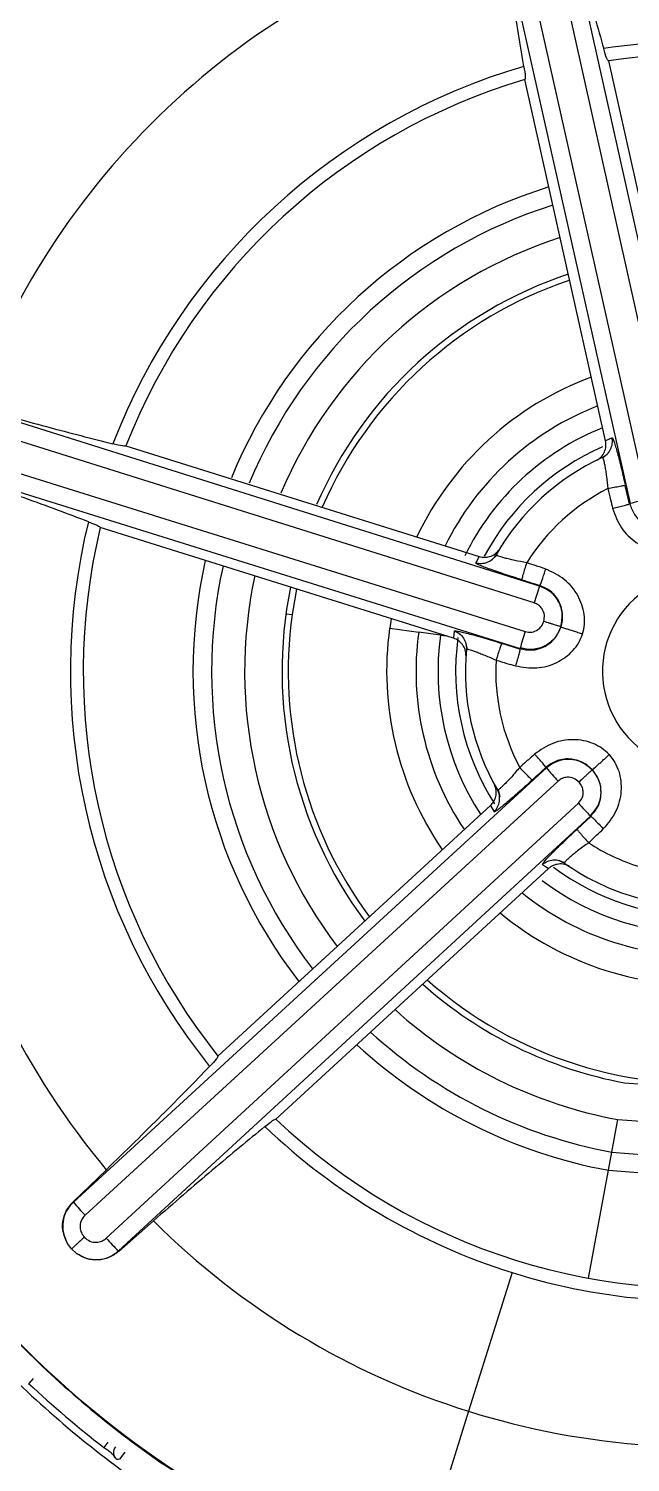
# Model space of a CAD drawing. Extents: x 526 to 610, y 679 to 808.
# Drawn here: x 560.032 to 560.435, y 755.808 to 756.769 of the extents above; entities that cross this region are included whole.
import ezdxf

# ---------------------------------------------------------------- set-up
doc = ezdxf.new("R2010")
doc.units = 0
doc.header["$MEASUREMENT"] = 0
doc.layers.add('1', color=4, linetype='Continuous')

# ---------------------------------------------------------------- blocks, each defined once
blk = doc.blocks.new('JETSETTER LX')
at = {"layer": '1', "color": 3, "linetype": 'Continuous', "lineweight": 25}
for p, q in [((34.22468, 59.99552), (34.31886, 59.57598)), ((34.33851, 59.58037), (34.2451, 60.00009)), ((34.35007, 59.58274), (34.25666, 60.00246)), ((34.21322, 59.99275), (34.3074, 59.5732)), ((34.29297, 59.86973), (34.34702, 59.62763)), ((34.29098, 59.61527), (34.23689, 59.85725)), ((34.24684, 59.51797), (33.83665, 59.64694)), ((34.24311, 59.50678), (33.83292, 59.63574)), ((33.82666, 59.61578), (34.23709, 59.48757)), ((33.96975, 59.61202), (34.20643, 59.53778)), ((34.29537, 59.61736), (34.29098, 59.61527)), ((33.82333, 59.60446), (34.23376, 59.47625)), ((34.29202, 59.60625), (34.28907, 59.6037)), ((34.30696, 59.5731), (34.30419, 59.58547)), ((34.30696, 59.5731), (34.3074, 59.5732)), ((34.18912, 59.48306), (33.95252, 59.55721)), ((34.20643, 59.53778), (34.20398, 59.53361)), ((34.21808, 59.53872), (34.21453, 59.53537)), ((34.08399, 59.51601), (34.08107, 59.49894)), ((34.24684, 59.51797), (34.24697, 59.5184)), ((34.07693, 59.49952), (34.08107, 59.49894)), ((34.14734, 59.49616), (34.14637, 59.48987)), ((34.14637, 59.48987), (34.16584, 59.48717)), ((34.18043, 59.48514), (34.16584, 59.48717)), ((34.18951, 59.48791), (34.18912, 59.48306)), ((34.18043, 59.48514), (34.18412, 59.48463)), ((34.19717, 59.48041), (34.19817, 59.47562)), ((34.23363, 59.47582), (34.22153, 59.4796)), ((34.23363, 59.47582), (34.23376, 59.47625)), ((34.25131, 59.39619), (33.93453, 59.10543)), ((34.25131, 59.39619), (34.25101, 59.39652)), ((34.25915, 59.38737), (33.94236, 59.09661)), ((34.21897, 59.38166), (34.22009, 59.37691)), ((33.95653, 59.08121), (34.27278, 59.37254)), ((34.03132, 59.20324), (34.21396, 59.3711)), ((34.21396, 59.3711), (34.21635, 59.36689)), ((33.96466, 59.07267), (34.28091, 59.364)), ((34.28122, 59.36367), (34.27189, 59.35509)), ((34.28122, 59.36367), (34.28091, 59.364)), ((34.25902, 59.3344), (34.26366, 59.33286)), ((34.26403, 59.3321), (34.2635, 59.33246)), ((34.25269, 59.32875), (34.07017, 59.16092)), ((34.24868, 59.33151), (34.25269, 59.32875)), ((34.29518, 59.13891), (34.2992, 59.1607)), ((34.29293, 59.12669), (34.29518, 59.13891)), ((33.93429, 59.10569), (33.9566, 59.12713)), ((34.27961, 59.05442), (34.29293, 59.12669)), ((33.93429, 59.10569), (33.93453, 59.10543)), ((33.98809, 59.09281), (33.9649, 59.07241)), ((33.93332, 59.07408), (33.93057, 59.07772)), ((33.93669, 59.07106), (33.93332, 59.07408)), ((33.96466, 59.07267), (33.9649, 59.07241)), ((34.22834, 59.05824), (34.19921, 58.96529)), ((33.90767, 58.98725), (33.90457, 58.98397)), ((34.19921, 58.96529), (34.16291, 58.84947)), ((33.95759, 58.9447), (33.95484, 58.94112)), ((33.96891, 58.93793), (33.9654, 58.93318))]:
    blk.add_line(p, q, dxfattribs=at)
at = {"layer": '1', "color": 3, "linetype": 'Continuous', "lineweight": 25, "flags": 128}
for points in [[(34.30374, 59.18532), (34.36635, 59.18092), (34.38628, 59.18248)], [(34.2992, 59.1607), (34.3674, 59.15591), (34.39176, 59.15792)], [(34.29518, 59.13891), (34.36344, 59.1336), (34.3966, 59.1362)], [(34.29293, 59.12669), (34.36378, 59.12118), (34.39932, 59.12402)], [(33.9654, 58.93318), (33.96442, 58.93307), (33.96366, 58.93298)]]:
    blk.add_lwpolyline(points, dxfattribs=at)
at = {"layer": '1', "color": 3, "linetype": 'Continuous', "lineweight": 25}
for centre, radius, start, end in [((34.35454, 59.46096), 1, 72.5994, 252.5994), ((34.35454, 59.46096), 0.99606, 76.13216, 166.13216), ((34.35454, 59.46096), 0.98949, 76.13216, 256.13216), ((34.35454, 59.46096), 0.97197, 76.13216, 256.13216), ((34.35454, 59.46096), 0.98949, 256.13216, 76.13216), ((34.35454, 59.46096), 1, 252.5994, 72.5994), ((34.35454, 59.46096), 0.97197, 256.13216, 76.13216), ((34.35454, 59.46096), 0.90393, 76.47583, 256.13216), ((34.35454, 59.46096), 0.90393, 256.47583, 76.13216), ((34.35454, 59.46096), 0.85236, 76.47582, 256.13216), ((34.35454, 59.46096), 0.84765, 72.5994, 252.2446), ((34.35454, 59.46096), 0.83245, 72.5994, 252.24459), ((34.35454, 59.46096), 0.85236, 256.47582, 76.13216), ((34.35454, 59.46096), 0.84765, 252.5994, 72.2446), ((34.35454, 59.46096), 0.83245, 252.5994, 72.24459), ((34.35454, 59.46096), 0.64081, 72.5994, 162.5994), ((34.35454, 59.46096), 0.51944, 105.13208, 159.99278), ((34.35454, 59.46096), 0.42203, 72.5994, 98.83419), ((34.35454, 59.46096), 0.41339, 46.54051, 98.56986), ((34.35454, 59.46096), 0.42203, 106.27366, 158.83419), ((34.35454, 59.46096), 0.41339, 106.54051, 158.56986), ((34.35454, 59.46096), 0.3399, 107.388, 157.57944), ((34.35454, 59.46096), 0.32747, 107.5702, 157.3917), ((34.35454, 59.46096), 0.30531, 107.93196, 157.01911), ((34.35454, 59.46096), 0.28028, 108.40975, 156.52734), ((34.35454, 59.46096), 0.2761, 108.49813, 156.54346), ((34.35454, 59.46096), 0.99606, 166.13216, 256.13216), ((34.35454, 59.46096), 0.64081, 162.5994, 252.5994), ((34.35454, 59.46096), 0.21018, 110.35828, 154.64893), ((34.35454, 59.46096), 0.19052, 111.16458, 153.83021), ((34.35454, 59.46096), 0.17578, 111.88869, 153.90768), ((34.35454, 59.46096), 0.16399, 113.55443, 151.9786), ((34.35454, 59.46096), 0.15748, 114.67905, 150.28811), ((34.35454, 59.46096), 0.51944, 165.13205, 219.99278), ((34.35454, 59.46096), 0.13713, 116.90175, 148.00843), ((34.35792, 59.38945), 0.19057, 101.82678, 105.37392), ((34.35454, 59.46096), 0.42203, 166.27366, 218.83419), ((34.35454, 59.46096), 0.41339, 166.54051, 218.56986), ((34.35454, 59.46096), 0.3399, 167.388, 217.69658), ((34.35454, 59.46096), 0.32747, 167.5702, 217.5098), ((34.35454, 59.46096), 0.30531, 167.93196, 217.13912), ((34.35454, 59.46096), 0.06566, 72.5994, 252.59992), ((34.35454, 59.46096), 0.28028, 168.40975, 216.64988), ((34.42561, 59.45228), 0.19046, 159.82348, 163.3729), ((34.35454, 59.46096), 0.2761, 172.09159, 216.50013), ((34.35454, 59.46096), 0.21018, 172.09159, 214.52481), ((34.35454, 59.46096), 0.19052, 172.09159, 213.67117), ((34.41816, 59.42813), 0.19057, 161.82678, 165.37392), ((34.35454, 59.46096), 0.17578, 172.09159, 213.02847), ((34.35454, 59.46096), 0.16399, 172.09159, 212.76099), ((34.35454, 59.46096), 0.15748, 174.67905, 210.28828), ((34.35454, 59.46096), 0.13713, 176.90079, 208.0082), ((34.35454, 59.46096), 0.84842, 252.5994, 356.10755), ((34.39759, 59.51816), 0.19046, 219.82348, 223.3729), ((34.41478, 59.49964), 0.19057, 221.82678, 225.37392), ((34.35454, 59.46096), 0.13714, 236.90062, 252.59992), ((34.35454, 59.46096), 0.15748, 234.68245, 252.5994), ((34.35454, 59.46096), 0.16399, 233.12011, 271.42246), ((34.35454, 59.46096), 0.17578, 232.87504, 272.89049), ((34.35454, 59.46096), 0.19052, 231.16458, 273.68595), ((34.35454, 59.46096), 0.15748, 252.5994, 270.28182), ((34.35454, 59.46096), 0.21018, 230.35828, 274.51277), ((34.35454, 59.46096), 0.64081, 252.5994, 342.5994), ((34.35454, 59.46096), 0.28028, 228.40975, 259.5562), ((34.35454, 59.46096), 0.2761, 228.49813, 276.42605), ((34.35454, 59.46096), 0.30531, 227.93196, 259.5562), ((34.35454, 59.46096), 0.99606, 256.13216, 346.13216), ((34.35454, 59.46096), 0.32747, 227.5702, 259.5562), ((34.35454, 59.46096), 0.3399, 227.388, 259.5562), ((34.35454, 59.46096), 0.41339, 226.53638, 278.56986), ((34.35454, 59.46096), 0.42203, 226.27365, 252.5994), ((34.08081, 59.2274), 0.19045, 219.82347, 223.3729), ((34.35454, 59.46096), 0.51944, 225.13206, 252.5994), ((34.09846, 59.20823), 0.19047, 221.82604, 225.37513), ((34.35454, 59.46096), 0.42203, 252.5994, 278.83419), ((34.35454, 59.46096), 0.65574, 226.66915, 232.44325), ((34.35454, 59.46096), 0.51944, 252.5994, 279.99289), ((33.96717, 58.93773), 0.00591, 139.57856, 233.46315)]:
    blk.add_arc(centre, radius, start, end, dxfattribs=at)
for points, knots in [([(33.12227, 60.69322), (33.11607, 60.68697), (33.10368, 60.67447), (33.08546, 60.65539), (33.06754, 60.63607), (33.04993, 60.6165), (33.03262, 60.59668), (33.01563, 60.57661), (32.99895, 60.55629), (32.98258, 60.53572), (32.96652, 60.5149), (32.95077, 60.49382), (32.93533, 60.4725), (32.9202, 60.45093), (32.87831, 60.38925), (32.81503, 60.28374), (32.7419, 60.12887), (32.68417, 59.9676), (32.64262, 59.80144), (32.61742, 59.63203), (32.60905, 59.46097), (32.61739, 59.28988), (32.6426, 59.12043), (32.68418, 58.95421), (32.74196, 58.79292), (32.81515, 58.63803), (32.90326, 58.49115), (33.00525, 58.35355), (33.12032, 58.22669), (33.24719, 58.11162), (33.38479, 58.00964), (33.53167, 57.92153), (33.68654, 57.84834), (33.84781, 57.79057), (34.01399, 57.74901), (34.18343, 57.72381), (34.35452, 57.71547), (34.52561, 57.7238), (34.69502, 57.74898), (34.86117, 57.79054), (35.02242, 57.84829), (35.17728, 57.92145), (35.28925, 57.98861), (35.36309, 58.03944), (35.40259, 58.06829), (35.44121, 58.09821), (35.47897, 58.12919), (35.51585, 58.16126), (35.55192, 58.19432), (35.57518, 58.21721), (35.58682, 58.22867)], [0, 0, 0, 0, 0.004827, 0.009647, 0.014461, 0.019271, 0.024078, 0.028882, 0.033686, 0.038489, 0.043293, 0.048099, 0.052908, 0.057722, 0.062541, 0.093781, 0.125035, 0.156273, 0.187523, 0.218772, 0.250007, 0.281251, 0.312511, 0.343765, 0.375021, 0.40627, 0.437519, 0.468758, 0.500007, 0.53125, 0.562493, 0.593739, 0.624988, 0.656237, 0.687489, 0.718733, 0.749986, 0.781233, 0.812476, 0.843717, 0.874964, 0.906209, 0.937455, 0.946406, 0.95534, 0.964264, 0.973185, 0.98211, 0.991046, 1, 1, 1, 1]), ([(34.26441, 59.9725), (34.26885, 59.95507), (34.27797, 59.9193), (34.28574, 59.89199), (34.28973, 59.87798)], [0, 0, 0, 0, 0.487208, 1, 1, 1, 1]), ([(34.23628, 59.86608), (34.23393, 59.88043), (34.22934, 59.90845), (34.22235, 59.9447), (34.21895, 59.96238)], [0, 0, 0, 0, 0.512284, 1, 1, 1, 1]), ([(34.29294, 59.86973), (34.29257, 59.87006), (34.29183, 59.87074), (34.29043, 59.87557), (34.28973, 59.87798)], [0, 0, 0, 0, 0.499986, 1, 1, 1, 1]), ([(34.23628, 59.86608), (34.23667, 59.8636), (34.23746, 59.85864), (34.23708, 59.85771), (34.23689, 59.85724)], [0, 0, 0, 0, 0.500013, 1, 1, 1, 1]), ([(33.86647, 59.63867), (33.88378, 59.6338), (33.91932, 59.62381), (33.94686, 59.61689), (33.96098, 59.61334)], [0, 0, 0, 0, 0.487204, 1, 1, 1, 1]), ([(33.96974, 59.61199), (33.96926, 59.61184), (33.96831, 59.61153), (33.96342, 59.61274), (33.96098, 59.61334)], [0, 0, 0, 0, 0.499986, 1, 1, 1, 1]), ([(34.28507, 59.60229), (34.28614, 59.60296), (34.28822, 59.60427), (34.29031, 59.60763), (34.29122, 59.61083), (34.2913, 59.61341), (34.29108, 59.61465), (34.29098, 59.61527)], [0, 0, 0, 0, 0.288408, 0.561995, 0.789791, 0.894936, 1, 1, 1, 1]), ([(34.28879, 59.60405), (34.28993, 59.60475), (34.2922, 59.60615), (34.29446, 59.60952), (34.29578, 59.61337), (34.29551, 59.61603), (34.29537, 59.61736)], [0, 0, 0, 0, 0.249225, 0.5, 0.750775, 1, 1, 1, 1]), ([(34.29537, 59.61736), (34.2955, 59.61728), (34.29576, 59.61712), (34.29649, 59.61531), (34.29743, 59.61244), (34.29858, 59.60845), (34.29988, 59.60359), (34.30177, 59.5961), (34.30322, 59.58974), (34.30419, 59.58547)], [0, 0, 0, 0, 0.124911, 0.247126, 0.371062, 0.495335, 0.61982, 0.745241, 1, 1, 1, 1]), ([(34.28879, 59.60405), (34.2889, 59.60402), (34.28911, 59.60394), (34.28953, 59.60278), (34.29002, 59.60089), (34.29055, 59.59829), (34.29109, 59.59509), (34.29182, 59.59018), (34.29223, 59.58603), (34.2925, 59.58325)], [0, 0, 0, 0, 0.123025, 0.245699, 0.368583, 0.49219, 0.616955, 0.743224, 1, 1, 1, 1]), ([(33.94457, 59.5611), (33.93096, 59.56624), (33.9044, 59.57627), (33.86951, 59.58835), (33.8525, 59.59424)], [0, 0, 0, 0, 0.512285, 1, 1, 1, 1]), ([(34.2925, 59.58325), (34.29391, 59.58356), (34.29685, 59.5842), (34.30071, 59.58497), (34.30346, 59.58546), (34.30395, 59.58547), (34.30419, 59.58547)], [0, 0, 0, 0, 0.240668, 0.5, 0.759332, 1, 1, 1, 1]), ([(34.2925, 59.58325), (34.29309, 59.58079), (34.29414, 59.57639), (34.29522, 59.57201), (34.29569, 59.57008)], [0, 0, 0, 0, 0.560118, 1, 1, 1, 1]), ([(34.29569, 59.57008), (34.29708, 59.5704), (34.29997, 59.57107), (34.30369, 59.57202), (34.30632, 59.57277), (34.30675, 59.573), (34.30696, 59.5731)], [0, 0, 0, 0, 0.240926, 0.500016, 0.759098, 1, 1, 1, 1]), ([(34.30725, 59.57317), (34.30809, 59.57067), (34.30943, 59.56673), (34.31312, 59.56235), (34.31693, 59.55929), (34.32143, 59.55719), (34.3271, 59.55587), (34.33113, 59.55638), (34.33356, 59.55668)], [0, 0, 0, 0, 0.224697, 0.354432, 0.495641, 0.654627, 0.791465, 1, 1, 1, 1]), ([(34.29569, 59.57008), (34.29737, 59.56556), (34.3007, 59.55658), (34.311, 59.54663), (34.32148, 59.542), (34.33034, 59.54087), (34.33465, 59.54154), (34.33679, 59.54187)], [0, 0, 0, 0, 0.260003, 0.516603, 0.763693, 0.883076, 1, 1, 1, 1]), ([(33.94457, 59.5611), (33.94691, 59.5602), (33.9516, 59.5584), (33.95221, 59.5576), (33.95252, 59.55721)], [0, 0, 0, 0, 0.500013, 1, 1, 1, 1]), ([(34.20398, 59.53361), (34.20529, 59.53336), (34.20791, 59.53287), (34.21184, 59.53385), (34.21539, 59.5358), (34.21698, 59.53794), (34.21777, 59.53901)], [0, 0, 0, 0, 0.249232, 0.5, 0.750767, 1, 1, 1, 1]), ([(34.20643, 59.53778), (34.20699, 59.53763), (34.2081, 59.53734), (34.21048, 59.53719), (34.21368, 59.5377), (34.21736, 59.53943), (34.21898, 59.54146), (34.21985, 59.54255)], [0, 0, 0, 0, 0.095974, 0.193575, 0.407686, 0.683167, 1, 1, 1, 1]), ([(34.23824, 59.53361), (34.23547, 59.5341), (34.23135, 59.53484), (34.2265, 59.53597), (34.22336, 59.53677), (34.2208, 59.53752), (34.21897, 59.53815), (34.21784, 59.53868), (34.21779, 59.5389), (34.21777, 59.53901)], [0, 0, 0, 0, 0.25759, 0.384025, 0.508808, 0.632299, 0.754958, 0.877327, 1, 1, 1, 1]), ([(34.23504, 59.52215), (34.23087, 59.52347), (34.22464, 59.52545), (34.2173, 59.52797), (34.21254, 59.52968), (34.20866, 59.53116), (34.20589, 59.53234), (34.20417, 59.53321), (34.20405, 59.53347), (34.20398, 59.53361)], [0, 0, 0, 0, 0.255035, 0.38104, 0.506709, 0.630768, 0.755422, 0.876706, 1, 1, 1, 1]), ([(34.23504, 59.52215), (34.23507, 59.52238), (34.23512, 59.52287), (34.23583, 59.52557), (34.23692, 59.52935), (34.23781, 59.53223), (34.23824, 59.53361)], [0, 0, 0, 0, 0.240666, 0.499998, 0.759332, 1, 1, 1, 1]), ([(34.25092, 59.52938), (34.24855, 59.53018), (34.24433, 59.5316), (34.2401, 59.53299), (34.23824, 59.53361)], [0, 0, 0, 0, 0.559839, 1, 1, 1, 1]), ([(34.24697, 59.5184), (34.24712, 59.51865), (34.24742, 59.51915), (34.24851, 59.52211), (34.24975, 59.52573), (34.25054, 59.52819), (34.25092, 59.52938)], [0, 0, 0, 0, 0.27106, 0.562225, 0.788943, 1, 1, 1, 1]), ([(34.27559, 59.48604), (34.2761, 59.48815), (34.27714, 59.49241), (34.27675, 59.50134), (34.27299, 59.51217), (34.26393, 59.52326), (34.25527, 59.52733), (34.25092, 59.52938)], [0, 0, 0, 0, 0.117486, 0.236926, 0.483891, 0.740786, 1, 1, 1, 1]), ([(34.23504, 59.52215), (34.23727, 59.52145), (34.24125, 59.52021), (34.24523, 59.51896), (34.24697, 59.5184)], [0, 0, 0, 0, 0.5599802, 1, 1, 1, 1]), ([(34.26106, 59.49076), (34.2616, 59.49357), (34.26268, 59.4992), (34.26003, 59.50755), (34.25469, 59.51448), (34.24946, 59.51681), (34.24684, 59.51797)], [0, 0, 0, 0, 0.249961, 0.499948, 0.749961, 1, 1, 1, 1]), ([(34.26115, 59.49064), (34.2615, 59.49198), (34.2622, 59.49469), (34.26232, 59.50044), (34.26079, 59.50627), (34.2575, 59.51137), (34.25338, 59.5156), (34.24946, 59.51732), (34.24697, 59.5184)], [0, 0, 0, 0, 0.117725, 0.238058, 0.492502, 0.637495, 0.770285, 1, 1, 1, 1]), ([(34.2496, 59.4943), (34.24986, 59.49574), (34.25038, 59.49864), (34.24882, 59.50258), (34.24627, 59.50543), (34.24416, 59.50633), (34.24311, 59.50678)], [0, 0, 0, 0, 0.277448, 0.561354, 0.783165, 1, 1, 1, 1]), ([(34.18951, 59.48791), (34.18965, 59.48798), (34.18991, 59.48813), (34.19184, 59.48786), (34.1948, 59.48724), (34.19883, 59.48624), (34.20369, 59.48493), (34.21112, 59.48282), (34.21735, 59.48089), (34.22153, 59.4796)], [0, 0, 0, 0, 0.124911, 0.247126, 0.371062, 0.495335, 0.61982, 0.745241, 1, 1, 1, 1]), ([(34.18951, 59.48791), (34.19071, 59.4874), (34.19319, 59.48636), (34.196, 59.48331), (34.19773, 59.47955), (34.19774, 59.47686), (34.19774, 59.47556)], [0, 0, 0, 0, 0.242631, 0.5, 0.757369, 1, 1, 1, 1]), ([(34.23061, 59.46455), (34.23537, 59.46374), (34.24481, 59.46214), (34.25858, 59.46608), (34.26784, 59.47285), (34.27324, 59.47996), (34.27481, 59.48403), (34.27559, 59.48604)], [0, 0, 0, 0, 0.260004, 0.516604, 0.763694, 0.883076, 1, 1, 1, 1]), ([(34.23372, 59.4761), (34.2363, 59.47558), (34.24039, 59.47477), (34.24603, 59.47578), (34.25058, 59.47755), (34.25465, 59.4804), (34.25862, 59.48465), (34.2602, 59.48839), (34.26115, 59.49064)], [0, 0, 0, 0, 0.224697, 0.354432, 0.495641, 0.654627, 0.791465, 1, 1, 1, 1]), ([(34.26106, 59.49076), (34.25989, 59.48815), (34.25757, 59.48291), (34.25064, 59.47756), (34.24229, 59.47492), (34.23666, 59.47599), (34.23385, 59.47653)], [0, 0, 0, 0, 0.249958, 0.499944, 0.749958, 1, 1, 1, 1]), ([(34.23709, 59.48757), (34.23861, 59.48731), (34.24156, 59.4868), (34.24547, 59.48844), (34.24826, 59.49105), (34.24914, 59.49319), (34.2496, 59.4943)], [0, 0, 0, 0, 0.287946, 0.56222, 0.773777, 1, 1, 1, 1]), ([(34.26105, 59.49076), (34.26084, 59.49083), (34.26039, 59.49098), (34.25817, 59.49167), (34.2558, 59.49241), (34.25318, 59.49322), (34.25101, 59.49387), (34.2496, 59.4943)], [0, 0, 0, 0, 0.237054, 0.494911, 0.626726, 0.75655, 1, 1, 1, 1]), ([(34.26115, 59.49064), (34.26129, 59.49058), (34.26153, 59.49048), (34.26271, 59.4901), (34.26424, 59.48961), (34.26646, 59.4889), (34.26928, 59.48801), (34.27246, 59.48701), (34.27455, 59.48636), (34.27559, 59.48604)], [0, 0, 0, 0, 0.1622275, 0.2691442, 0.3937512, 0.5343705, 0.6868173, 0.8445654, 1, 1, 1, 1]), ([(34.19741, 59.47145), (34.19736, 59.47271), (34.19727, 59.47518), (34.1954, 59.47866), (34.19309, 59.48106), (34.19089, 59.48241), (34.18971, 59.48284), (34.18912, 59.48306)], [0, 0, 0, 0, 0.2884076, 0.5619949, 0.7897907, 0.8949358, 1, 1, 1, 1]), ([(34.22153, 59.4796), (34.22142, 59.4794), (34.22118, 59.47897), (34.22022, 59.47634), (34.21896, 59.47262), (34.21805, 59.46975), (34.21761, 59.46837)], [0, 0, 0, 0, 0.240667, 0.499996, 0.759327, 1, 1, 1, 1]), ([(34.19774, 59.47556), (34.19783, 59.47563), (34.198, 59.47578), (34.19922, 59.47557), (34.20109, 59.47504), (34.20361, 59.4742), (34.20665, 59.47307), (34.21127, 59.47125), (34.21507, 59.46953), (34.21761, 59.46837)], [0, 0, 0, 0, 0.1230118, 0.2456767, 0.3685554, 0.4921609, 0.6169292, 0.7432034, 1, 1, 1, 1]), ([(34.21761, 59.46837), (34.22004, 59.46765), (34.22437, 59.46636), (34.22871, 59.4651), (34.23061, 59.46455)], [0, 0, 0, 0, 0.560117, 1, 1, 1, 1]), ([(34.23363, 59.47582), (34.23362, 59.47558), (34.2336, 59.4751), (34.23293, 59.47245), (34.2319, 59.46875), (34.23103, 59.46591), (34.23061, 59.46455)], [0, 0, 0, 0, 0.240901, 0.499982, 0.759072, 1, 1, 1, 1]), ([(34.29335, 59.40512), (34.29178, 59.40662), (34.28861, 59.40964), (34.28068, 59.41377), (34.26941, 59.41593), (34.25529, 59.41363), (34.24742, 59.40817), (34.24347, 59.40543)], [0, 0, 0, 0, 0.117487, 0.236925, 0.483888, 0.740784, 1, 1, 1, 1]), ([(34.24347, 59.40543), (34.2416, 59.40378), (34.23826, 59.40083), (34.23493, 59.39786), (34.23347, 59.39656)], [0, 0, 0, 0, 0.559839, 1, 1, 1, 1]), ([(34.25101, 59.39652), (34.25087, 59.39677), (34.25058, 59.39728), (34.24857, 59.39971), (34.24605, 59.40258), (34.24431, 59.4045), (34.24347, 59.40543)], [0, 0, 0, 0, 0.271065, 0.5622355, 0.7889563, 1, 1, 1, 1]), ([(34.28214, 59.39492), (34.28115, 59.39589), (34.27916, 59.39785), (34.27424, 59.40083), (34.26842, 59.40242), (34.26236, 59.40212), (34.25664, 59.40067), (34.25319, 59.39813), (34.25101, 59.39652)], [0, 0, 0, 0, 0.1177248, 0.2380579, 0.4925019, 0.6374947, 0.7702851, 1, 1, 1, 1]), ([(34.28199, 59.3949), (34.27982, 59.39677), (34.27549, 59.40052), (34.26694, 59.4024), (34.25826, 59.40124), (34.25363, 59.39787), (34.25131, 59.39619)], [0, 0, 0, 0, 0.249961, 0.499948, 0.749961, 1, 1, 1, 1]), ([(34.28214, 59.39492), (34.28221, 59.39496), (34.28235, 59.39506), (34.28305, 59.39567), (34.28419, 59.39671), (34.28579, 59.39817), (34.28767, 59.3999), (34.28964, 59.4017), (34.29157, 59.40347), (34.29277, 59.40458), (34.29335, 59.40512)], [0, 0, 0, 0, 0.107027, 0.227289, 0.359707, 0.5016, 0.634759, 0.764139, 0.886607, 1, 1, 1, 1]), ([(34.29335, 59.40512), (34.2947, 59.40344), (34.29744, 59.40004), (34.30089, 59.3918), (34.30212, 59.3804), (34.29866, 59.36651), (34.29254, 59.35914), (34.28947, 59.35543)], [0, 0, 0, 0, 0.116927, 0.236312, 0.483405, 0.740003, 1, 1, 1, 1]), ([(34.23347, 59.39656), (34.23166, 59.39441), (34.22896, 59.39121), (34.22556, 59.38758), (34.22329, 59.38525), (34.22137, 59.38341), (34.2199, 59.38214), (34.21889, 59.38143), (34.21867, 59.3815), (34.21856, 59.38153)], [0, 0, 0, 0, 0.257541, 0.383963, 0.508741, 0.632236, 0.754908, 0.877298, 1, 1, 1, 1]), ([(34.2418, 59.38806), (34.24161, 59.3882), (34.24122, 59.38849), (34.23923, 59.39046), (34.2365, 59.39329), (34.23446, 59.3955), (34.23347, 59.39656)], [0, 0, 0, 0, 0.240666, 0.5, 0.759333, 1, 1, 1, 1]), ([(34.2418, 59.38806), (34.24352, 59.38964), (34.24658, 59.39247), (34.24966, 59.39528), (34.25101, 59.39652)], [0, 0, 0, 0, 0.55998, 1, 1, 1, 1]), ([(34.27319, 59.38674), (34.27208, 59.38768), (34.26983, 59.38959), (34.26563, 59.39021), (34.26189, 59.38943), (34.26005, 59.38805), (34.25915, 59.38737)], [0, 0, 0, 0, 0.277448, 0.561354, 0.783165, 1, 1, 1, 1]), ([(34.28199, 59.39489), (34.28182, 59.39474), (34.28147, 59.39442), (34.27975, 59.39285), (34.27793, 59.39117), (34.27592, 59.3893), (34.27427, 59.38775), (34.27319, 59.38674)], [0, 0, 0, 0, 0.2370539, 0.494911, 0.626726, 0.7565504, 1, 1, 1, 1]), ([(34.28199, 59.3949), (34.28367, 59.39258), (34.28704, 59.38795), (34.28821, 59.37927), (34.28633, 59.37072), (34.28258, 59.36639), (34.28071, 59.36422)], [0, 0, 0, 0, 0.249958, 0.499944, 0.749958, 1, 1, 1, 1]), ([(34.28101, 59.36389), (34.28276, 59.36587), (34.2855, 59.369), (34.28745, 59.37439), (34.28819, 59.37921), (34.28776, 59.38417), (34.28607, 59.38973), (34.28362, 59.39297), (34.28214, 59.39492)], [0, 0, 0, 0, 0.224697, 0.354432, 0.495641, 0.654627, 0.791465, 1, 1, 1, 1]), ([(34.21396, 59.3711), (34.21436, 59.3715), (34.21517, 59.37233), (34.21649, 59.37431), (34.21765, 59.37733), (34.21799, 59.38139), (34.21704, 59.3838), (34.21654, 59.3851)], [0, 0, 0, 0, 0.095974, 0.193575, 0.407686, 0.683167, 1, 1, 1, 1]), ([(34.2418, 59.38806), (34.23857, 59.38511), (34.23373, 59.3807), (34.22789, 59.37561), (34.22403, 59.37234), (34.2208, 59.36972), (34.2184, 59.36791), (34.21679, 59.36685), (34.21649, 59.36688), (34.21635, 59.36689)], [0, 0, 0, 0, 0.2550357, 0.3810406, 0.5067091, 0.6307685, 0.7554223, 0.8767063, 1, 1, 1, 1]), ([(34.21635, 59.36689), (34.21721, 59.3679), (34.21895, 59.36993), (34.22006, 59.37382), (34.22015, 59.37787), (34.21909, 59.38031), (34.21856, 59.38153)], [0, 0, 0, 0, 0.2492322, 0.4999995, 0.750767, 1, 1, 1, 1]), ([(34.27278, 59.37254), (34.27376, 59.37373), (34.27567, 59.37603), (34.27621, 59.38024), (34.27534, 59.38395), (34.27392, 59.38579), (34.27319, 59.38674)], [0, 0, 0, 0, 0.287946, 0.56222, 0.773777, 1, 1, 1, 1]), ([(34.28122, 59.36367), (34.28141, 59.36354), (34.28182, 59.36328), (34.28379, 59.36138), (34.28647, 59.35864), (34.28849, 59.35647), (34.28947, 59.35543)], [0, 0, 0, 0, 0.240899, 0.499977, 0.759068, 1, 1, 1, 1]), ([(34.24868, 59.33151), (34.24869, 59.33166), (34.2487, 59.33197), (34.24989, 59.3335), (34.25191, 59.33576), (34.25479, 59.33875), (34.25836, 59.3423), (34.2639, 59.34768), (34.26868, 59.35212), (34.27189, 59.35509)], [0, 0, 0, 0, 0.124911, 0.247126, 0.371062, 0.495335, 0.61982, 0.745241, 1, 1, 1, 1]), ([(34.27189, 59.35509), (34.27201, 59.35489), (34.27226, 59.35447), (34.27406, 59.35232), (34.27665, 59.34937), (34.27868, 59.34715), (34.27966, 59.34607)], [0, 0, 0, 0, 0.240668, 0.4999977, 0.7593287, 1, 1, 1, 1]), ([(34.27966, 59.34607), (34.28149, 59.34782), (34.28477, 59.35093), (34.28803, 59.35405), (34.28947, 59.35543)], [0, 0, 0, 0, 0.560121, 1, 1, 1, 1]), ([(34.27966, 59.34607), (34.27737, 59.34445), (34.27397, 59.34203), (34.27007, 59.33895), (34.26758, 59.33688), (34.26559, 59.33512), (34.26421, 59.33376), (34.26342, 59.3328), (34.26348, 59.33257), (34.2635, 59.33246)], [0, 0, 0, 0, 0.2572809, 0.3836437, 0.5084093, 0.6319359, 0.7546783, 0.8771717, 1, 1, 1, 1]), ([(34.24868, 59.33151), (34.24973, 59.3323), (34.25187, 59.33392), (34.25592, 59.33483), (34.26004, 59.33445), (34.26237, 59.33311), (34.2635, 59.33246)], [0, 0, 0, 0, 0.242648, 0.500036, 0.757404, 1, 1, 1, 1]), ([(34.26689, 59.33012), (34.26577, 59.33071), (34.26359, 59.33186), (34.25964, 59.33199), (34.25641, 59.33118), (34.25414, 59.32996), (34.25317, 59.32915), (34.25269, 59.32875)], [0, 0, 0, 0, 0.288384, 0.561992, 0.78982, 0.894957, 1, 1, 1, 1]), ([(34.03134, 59.20322), (34.03123, 59.20273), (34.03102, 59.20175), (34.02754, 59.19813), (34.0258, 59.19631)], [0, 0, 0, 0, 0.499986, 1, 1, 1, 1]), ([(33.9566, 59.12713), (33.96947, 59.13969), (33.99589, 59.16547), (34.01566, 59.18586), (34.0258, 59.19631)], [0, 0, 0, 0, 0.487205, 1, 1, 1, 1]), ([(34.06283, 59.15598), (34.06478, 59.15756), (34.06869, 59.16072), (34.06968, 59.16085), (34.07018, 59.16092)], [0, 0, 0, 0, 0.500013, 1, 1, 1, 1]), ([(34.06283, 59.15598), (34.05158, 59.14676), (34.02961, 59.12877), (34.0017, 59.1046), (33.98809, 59.09281)], [0, 0, 0, 0, 0.512281, 1, 1, 1, 1]), ([(33.93057, 59.07772), (33.92947, 59.08002), (33.92725, 59.08463), (33.92712, 59.09238), (33.92928, 59.09987), (33.9326, 59.10373), (33.93429, 59.10569)], [0, 0, 0, 0, 0.243212, 0.488265, 0.739091, 1, 1, 1, 1]), ([(33.93453, 59.10543), (33.93284, 59.10354), (33.92946, 59.09974), (33.92722, 59.09234), (33.92729, 59.0846), (33.92948, 59.08002), (33.93057, 59.07772)], [0, 0, 0, 0, 0.249961, 0.499948, 0.749961, 1, 1, 1, 1]), ([(33.94236, 59.09661), (33.94136, 59.09542), (33.93938, 59.09304), (33.93878, 59.08867), (33.93965, 59.08479), (33.9411, 59.08289), (33.94184, 59.08192)], [0, 0, 0, 0, 0.282432, 0.561918, 0.778094, 1, 1, 1, 1]), ([(33.94184, 59.08192), (33.94113, 59.08127), (33.93945, 59.07971), (33.93733, 59.07777), (33.93563, 59.0762), (33.93446, 59.07513), (33.9336, 59.07434), (33.93341, 59.07417), (33.93332, 59.07409)], [0, 0, 0, 0, 0.164206, 0.392017, 0.529746, 0.680081, 0.83869, 1, 1, 1, 1]), ([(33.94184, 59.08192), (33.94302, 59.08091), (33.94536, 59.0789), (33.94973, 59.07824), (33.95364, 59.07904), (33.95556, 59.08049), (33.95653, 59.08121)], [0, 0, 0, 0, 0.280906, 0.560271, 0.780588, 1, 1, 1, 1]), ([(33.93669, 59.07105), (33.93889, 59.06977), (33.94328, 59.0672), (33.95099, 59.06648), (33.95856, 59.06808), (33.96263, 59.07114), (33.96466, 59.07267)], [0, 0, 0, 0, 0.250039, 0.500053, 0.750039, 1, 1, 1, 1]), ([(33.9649, 59.07241), (33.96281, 59.07089), (33.95868, 59.06789), (33.95097, 59.06636), (33.94324, 59.06718), (33.93885, 59.06978), (33.93669, 59.07106)], [0, 0, 0, 0, 0.259523, 0.51354, 0.7608, 1, 1, 1, 1]), ([(33.96363, 58.93299), (33.96319, 58.93338), (33.96241, 58.93406), (33.96166, 58.93532), (33.96105, 58.93618), (33.96006, 58.93719), (33.95865, 58.93832), (33.95699, 58.93954), (33.95567, 58.94051), (33.95484, 58.94112)], [0, 0, 0, 0, 0.121506, 0.210954, 0.316293, 0.528484, 0.667088, 0.790585, 1, 1, 1, 1]), ([(33.96366, 58.93298), (33.96365, 58.93298), (33.96365, 58.93298), (33.96364, 58.93299), (33.96363, 58.93299)], [0, 0, 0, 0, 0.559706, 1, 1, 1, 1])]:
    blk.add_open_spline(points, degree=3, knots=knots, dxfattribs=at)
for points in [[(34.55207, 60.09122), (34.51008, 60.10181), (34.42611, 60.12297), (34.29537, 60.12278), (34.16745, 60.09891), (34.04657, 60.05004), (33.93756, 59.97867), (33.84457, 59.88736), (33.77119, 59.77968), (33.72021, 59.65975), (33.69362, 59.53218), (33.69243, 59.40187), (33.71667, 59.27383), (33.76544, 59.15301), (33.83681, 59.0439), (33.92823, 58.95128), (34.03548, 58.87651), (34.11651, 58.84596), (34.15702, 58.83069)], [(34.54628, 60.07275), (34.50552, 60.08302), (34.42401, 60.10356), (34.2971, 60.10338), (34.17292, 60.08021), (34.05562, 60.03277), (33.94971, 59.96352), (33.85981, 59.87478), (33.78723, 59.77067), (33.75758, 59.69202), (33.74275, 59.65269)], [(34.15702, 58.83069), (34.19901, 58.82011), (34.28298, 58.79894), (34.41372, 58.79913), (34.54164, 58.82301), (34.66252, 58.87187), (34.77153, 58.94324), (34.86451, 59.03455), (34.9379, 59.14223), (34.98888, 59.26216), (35.01547, 59.38973), (35.01666, 59.52004), (34.99242, 59.64809), (34.94365, 59.76891), (34.87228, 59.87802), (34.78086, 59.97063), (34.67361, 60.0454), (34.59258, 60.07595), (34.55207, 60.09122)], [(33.74275, 59.65269), (33.73248, 59.61193), (33.71194, 59.53042), (33.71212, 59.40351), (33.7353, 59.27933), (33.78273, 59.16203), (33.85199, 59.05612), (33.94073, 58.96622), (34.04483, 58.89364), (34.12349, 58.86399), (34.16282, 58.84916)], [(34.16282, 58.84916), (34.20357, 58.83889), (34.28508, 58.81835), (34.41199, 58.81853), (34.53617, 58.84171), (34.65348, 58.88915), (34.75938, 58.9584), (34.84928, 59.04714), (34.92186, 59.15124), (34.95151, 59.2299), (34.96634, 59.26923)]]:
    blk.add_open_spline(points, degree=3, dxfattribs=at)

msp = doc.modelspace()

# ---------------------------------------------------------------- block references
at = {"layer": '1'}
msp.add_blockref('JETSETTER LX', (526.12695, 696.87718), dxfattribs=at)

doc.saveas('drawing.dxf')
